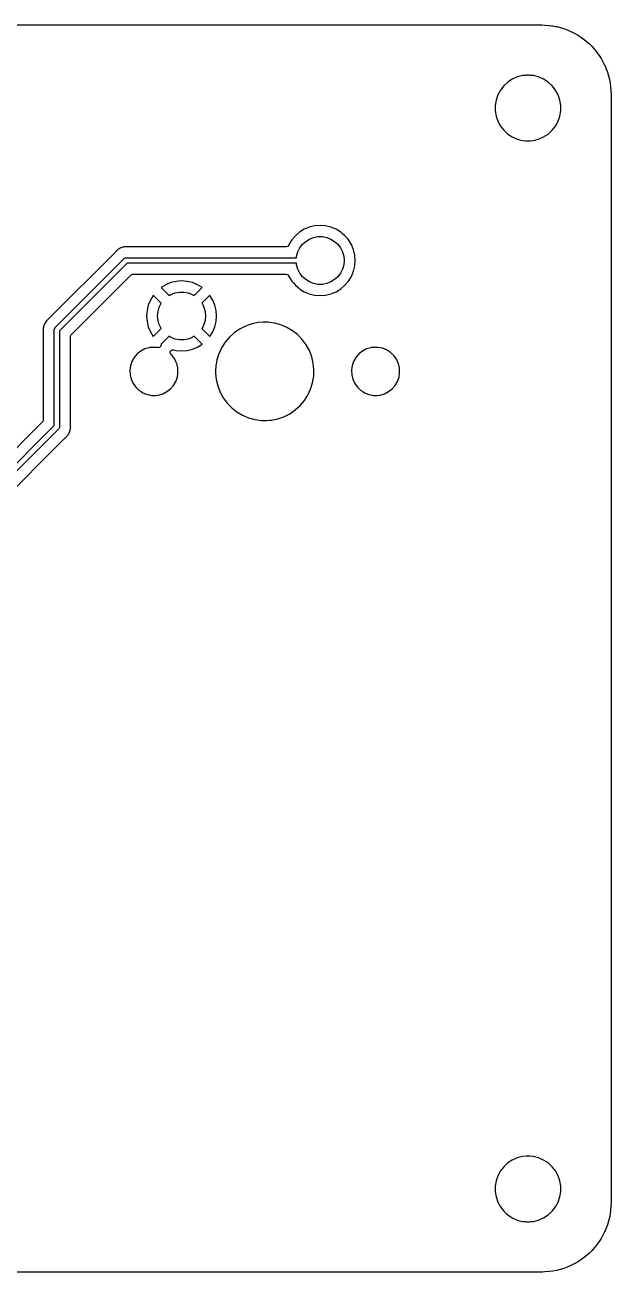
# Model space of a CAD drawing. Extents: x 2.68 to 5.42, y -3.7 to -1.45.
# Drawn here: x 4.367 to 5.425, y -3.7 to -1.45 of the extents above; entities that cross this region are included whole.
import ezdxf

# ---------------------------------------------------------------- set-up
doc = ezdxf.new("R2010")
doc.units = 0
doc.header["$MEASUREMENT"] = 0
doc.layers.add('BLACK', color=7, linetype='CONTINUOUS')

msp = doc.modelspace()

# ---------------------------------------------------------------- linework, layer by layer
at = {"layer": 'BLACK', "linetype": 'CONTINUOUS'}
for p, q in [((2.80006, -1.45002), (5.2, -1.45002)), ((5.2, -1.45002), (5.29994, -1.45002)), ((5.29994, -1.45002), (5.30006, -1.45002)), ((5.30006, -1.45002), (5.30525, -1.45029)), ((5.30525, -1.45029), (5.31323, -1.45074)), ((5.31323, -1.45074), (5.31347, -1.45077)), ((5.31347, -1.45077), (5.31748, -1.4514)), ((5.31748, -1.4514), (5.31971, -1.45176)), ((5.31971, -1.45176), (5.32493, -1.45264)), ((5.32493, -1.45264), (5.32661, -1.45293)), ((5.32661, -1.45293), (5.32683, -1.45298)), ((5.32683, -1.45298), (5.33314, -1.45467)), ((5.33314, -1.45467), (5.33967, -1.45655)), ((5.33967, -1.45655), (5.33987, -1.45662)), ((5.33987, -1.45662), (5.34602, -1.45898)), ((5.34602, -1.45898), (5.34605, -1.45899)), ((5.34605, -1.45899), (5.35227, -1.46156)), ((5.35227, -1.46156), (5.35244, -1.46164)), ((5.35244, -1.46164), (5.35838, -1.46467)), ((5.35838, -1.46467), (5.36425, -1.46791)), ((5.36425, -1.46791), (5.36439, -1.468)), ((5.36439, -1.468), (5.37001, -1.47165)), ((5.37001, -1.47165), (5.37547, -1.47552)), ((5.37547, -1.47552), (5.37559, -1.47561)), ((5.37559, -1.47561), (5.38077, -1.4798)), ((5.38077, -1.4798), (5.38086, -1.47988)), ((5.38086, -1.47988), (5.3858, -1.4843)), ((5.3858, -1.4843), (5.3859, -1.48439)), ((5.3859, -1.48439), (5.39061, -1.4891)), ((5.39061, -1.4891), (5.3907, -1.4892)), ((5.3907, -1.4892), (5.39512, -1.49414)), ((5.39512, -1.49414), (5.3952, -1.49423)), ((5.3952, -1.49423), (5.39939, -1.49941)), ((5.39939, -1.49941), (5.39948, -1.49953)), ((5.39948, -1.49953), (5.39948, -1.49953)), ((5.39948, -1.49953), (5.40335, -1.50499)), ((5.40335, -1.50499), (5.40454, -1.50682)), ((5.40454, -1.50682), (5.407, -1.5106)), ((5.407, -1.5106), (5.40709, -1.51075)), ((5.40709, -1.51075), (5.41033, -1.51662)), ((5.41033, -1.51662), (5.41336, -1.52256)), ((5.41336, -1.52256), (5.41344, -1.52273)), ((5.41344, -1.52273), (5.41601, -1.52895)), ((5.41601, -1.52895), (5.41838, -1.53513)), ((5.24679, -1.54787), (5.23859, -1.55322)), ((5.25575, -1.54393), (5.24679, -1.54787)), ((5.26524, -1.54153), (5.25575, -1.54393)), ((5.27179, -1.54099), (5.26524, -1.54153)), ((5.26524, -1.54153), (5.26524, -1.54153)), ((5.27256, -1.54093), (5.27179, -1.54099)), ((5.27744, -1.54093), (5.27256, -1.54093)), ((5.27825, -1.54099), (5.27744, -1.54093)), ((5.28476, -1.54153), (5.27825, -1.54099)), ((5.29425, -1.54393), (5.28476, -1.54153)), ((5.28476, -1.54153), (5.28476, -1.54153)), ((5.30321, -1.54787), (5.29425, -1.54393)), ((5.31141, -1.55322), (5.30321, -1.54787)), ((5.41838, -1.53513), (5.41845, -1.53533)), ((5.41845, -1.53533), (5.42033, -1.54186)), ((5.42033, -1.54186), (5.42202, -1.54817)), ((5.42202, -1.54817), (5.42207, -1.54839)), ((5.42207, -1.54839), (5.42324, -1.55529)), ((5.22537, -1.56758), (5.22072, -1.57619)), ((5.23139, -1.55985), (5.22537, -1.56758)), ((5.23859, -1.55322), (5.23139, -1.55985)), ((5.31861, -1.55985), (5.31141, -1.55322)), ((5.31141, -1.55322), (5.31141, -1.55322)), ((5.32462, -1.56758), (5.31861, -1.55985)), ((5.32463, -1.56758), (5.32462, -1.56758)), ((5.32864, -1.575), (5.32463, -1.56758)), ((5.42324, -1.55529), (5.42423, -1.56153)), ((5.42423, -1.56153), (5.42426, -1.56177)), ((5.42426, -1.56177), (5.42471, -1.56975)), ((5.42471, -1.56975), (5.42498, -1.57494)), ((5.42498, -1.57494), (5.42498, -1.57506)), ((5.21754, -1.58545), (5.21593, -1.5951)), ((5.21593, -1.5951), (5.21593, -1.6049)), ((5.22072, -1.57619), (5.21754, -1.58545)), ((5.22072, -1.57619), (5.22072, -1.57619)), ((5.32928, -1.57619), (5.32864, -1.575)), ((5.33246, -1.58545), (5.32928, -1.57619)), ((5.33407, -1.5951), (5.33246, -1.58545)), ((5.33407, -1.6049), (5.33407, -1.5951)), ((5.42498, -1.57506), (5.42498, -3.57494)), ((5.21593, -1.6049), (5.21754, -1.61455)), ((5.21754, -1.61455), (5.22072, -1.62381)), ((5.32928, -1.62381), (5.33246, -1.61455)), ((5.33246, -1.61455), (5.33407, -1.6049)), ((5.22072, -1.62381), (5.22072, -1.62381)), ((5.22072, -1.62381), (5.22537, -1.63242)), ((5.22537, -1.63242), (5.22538, -1.63242)), ((5.22538, -1.63242), (5.23139, -1.64015)), ((5.23139, -1.64015), (5.23767, -1.64593)), ((5.31141, -1.64678), (5.31861, -1.64015)), ((5.31861, -1.64015), (5.32462, -1.63242)), ((5.32462, -1.63242), (5.32928, -1.62381)), ((5.23767, -1.64593), (5.23859, -1.64678)), ((5.23859, -1.64678), (5.24679, -1.65213)), ((5.24679, -1.65213), (5.25575, -1.65607)), ((5.25575, -1.65607), (5.26524, -1.65847)), ((5.26524, -1.65847), (5.26524, -1.65847)), ((5.26524, -1.65847), (5.26524, -1.65847)), ((5.26524, -1.65847), (5.26524, -1.65847)), ((5.26524, -1.65847), (5.27049, -1.6589)), ((5.27049, -1.6589), (5.27256, -1.65907)), ((5.27256, -1.65907), (5.27256, -1.65907)), ((5.27256, -1.65907), (5.27744, -1.65907)), ((5.27744, -1.65907), (5.27985, -1.65888)), ((5.27744, -1.65907), (5.27744, -1.65907)), ((5.27985, -1.65888), (5.28476, -1.65847)), ((5.28476, -1.65847), (5.29425, -1.65607)), ((5.28476, -1.65847), (5.28476, -1.65847)), ((5.28476, -1.65847), (5.28476, -1.65847)), ((5.29425, -1.65607), (5.30321, -1.65213)), ((5.30321, -1.65213), (5.31141, -1.64678)), ((4.8713, -1.81868), (4.86285, -1.82386)), ((4.88047, -1.81489), (4.8713, -1.81868)), ((4.89011, -1.81257), (4.88047, -1.81489)), ((4.9, -1.81179), (4.89011, -1.81257)), ((4.90989, -1.81257), (4.9, -1.81179)), ((4.91953, -1.81489), (4.90989, -1.81257)), ((4.9287, -1.81868), (4.91953, -1.81489)), ((4.93715, -1.82386), (4.9287, -1.81868)), ((4.84886, -1.83785), (4.84368, -1.8463)), ((4.85531, -1.83031), (4.84886, -1.83785)), ((4.84886, -1.83785), (4.84886, -1.83785)), ((4.86285, -1.82386), (4.85531, -1.83031)), ((4.86285, -1.82386), (4.86285, -1.82386)), ((4.868, -1.84582), (4.8739, -1.84044)), ((4.8739, -1.84044), (4.8807, -1.83623)), ((4.8807, -1.83623), (4.88815, -1.83335)), ((4.88815, -1.83335), (4.896, -1.83188)), ((4.896, -1.83188), (4.904, -1.83188)), ((4.904, -1.83188), (4.91185, -1.83335)), ((4.91185, -1.83335), (4.9193, -1.83623)), ((4.9193, -1.83623), (4.9261, -1.84044)), ((4.9261, -1.84044), (4.932, -1.84582)), ((4.93971, -1.82605), (4.93715, -1.82386)), ((4.93715, -1.82386), (4.93715, -1.82386)), ((4.94469, -1.83031), (4.93971, -1.82605)), ((4.94968, -1.83614), (4.94469, -1.83031)), ((4.95114, -1.83785), (4.94968, -1.83614)), ((4.95632, -1.8463), (4.95114, -1.83785)), ((4.95114, -1.83785), (4.95114, -1.83785)), ((4.53168, -1.85849), (4.40989, -1.98028)), ((4.53184, -1.85832), (4.53168, -1.85849)), ((4.53301, -1.85691), (4.53184, -1.85832)), ((4.53365, -1.85644), (4.53301, -1.85691)), ((4.53301, -1.85691), (4.53301, -1.85691)), ((4.53423, -1.85594), (4.53365, -1.85644)), ((4.53479, -1.85539), (4.53423, -1.85594)), ((4.53637, -1.85445), (4.53479, -1.85539)), ((4.53656, -1.85433), (4.53637, -1.85445)), ((4.53804, -1.85325), (4.53656, -1.85433)), ((4.53878, -1.85296), (4.53804, -1.85325)), ((4.53804, -1.85325), (4.53804, -1.85325)), ((4.53946, -1.85262), (4.53878, -1.85296)), ((4.54014, -1.85222), (4.53946, -1.85262)), ((4.5419, -1.85171), (4.54014, -1.85222)), ((4.54014, -1.85222), (4.54014, -1.85222)), ((4.54212, -1.85163), (4.5419, -1.85171)), ((4.54383, -1.85096), (4.54212, -1.85163)), ((4.54461, -1.85086), (4.54383, -1.85096)), ((4.54536, -1.8507), (4.54461, -1.85086)), ((4.54612, -1.85048), (4.54536, -1.8507)), ((4.54795, -1.85043), (4.54612, -1.85048)), ((4.54612, -1.85048), (4.54612, -1.85048)), ((4.54818, -1.85041), (4.54795, -1.85043)), ((4.54842, -1.85038), (4.54818, -1.85041)), ((4.54845, -1.85037), (4.54842, -1.85038)), ((4.54961, -1.85037), (4.54845, -1.85037)), ((4.55234, -1.85029), (4.54961, -1.85037)), ((4.55264, -1.85032), (4.55234, -1.85029)), ((4.55326, -1.85037), (4.55264, -1.85031)), ((4.55264, -1.85031), (4.55264, -1.85032)), ((4.83873, -1.85037), (4.55326, -1.85037)), ((4.83891, -1.85037), (4.83873, -1.85037)), ((4.84152, -1.8495), (4.83891, -1.85037)), ((4.84325, -1.84736), (4.84152, -1.8495)), ((4.84368, -1.8463), (4.84325, -1.84736)), ((4.84368, -1.8463), (4.84368, -1.8463)), ((4.85715, -1.87008), (4.85743, -1.86704)), ((4.85743, -1.86704), (4.85962, -1.85936)), ((4.85962, -1.85936), (4.86318, -1.8522)), ((4.86318, -1.8522), (4.868, -1.84582)), ((4.932, -1.84582), (4.93682, -1.8522)), ((4.93682, -1.8522), (4.94038, -1.85936)), ((4.94038, -1.85936), (4.94257, -1.86704)), ((4.94257, -1.86704), (4.94331, -1.875)), ((4.95955, -1.85412), (4.95632, -1.8463)), ((4.96011, -1.85547), (4.95955, -1.85412)), ((4.96243, -1.86511), (4.96011, -1.85547)), ((4.96321, -1.875), (4.96243, -1.86511)), ((4.42152, -1.99652), (4.54652, -1.87152)), ((4.55204, -1.87992), (4.42992, -2.00204)), ((4.54652, -1.87152), (4.54722, -1.87099)), ((4.54722, -1.87099), (4.54734, -1.87086)), ((4.54734, -1.87086), (4.54744, -1.87083)), ((4.54744, -1.87083), (4.54764, -1.87068)), ((4.54764, -1.87068), (4.54883, -1.87042)), ((4.54883, -1.87042), (4.55, -1.87008)), ((4.55, -1.87008), (4.85715, -1.87008)), ((4.85715, -1.87992), (4.55204, -1.87992)), ((4.85743, -1.88296), (4.85715, -1.87992)), ((4.85962, -1.89064), (4.85743, -1.88296)), ((4.94257, -1.88296), (4.94038, -1.89064)), ((4.94331, -1.875), (4.94257, -1.88296)), ((4.96011, -1.89453), (4.96243, -1.88489)), ((4.96243, -1.88489), (4.96321, -1.875)), ((4.45106, -2.00877), (4.55877, -1.90106)), ((4.55877, -1.90106), (4.56118, -1.89974)), ((4.56118, -1.89974), (4.56222, -1.89963)), ((4.56222, -1.89963), (4.83873, -1.89963)), ((4.65, -1.91181), (4.64012, -1.91259)), ((4.65988, -1.91259), (4.65, -1.91181)), ((4.83873, -1.89963), (4.84137, -1.9004)), ((4.84137, -1.9004), (4.84318, -1.90248)), ((4.84318, -1.90248), (4.84325, -1.90264)), ((4.84325, -1.90264), (4.84368, -1.9037)), ((4.84368, -1.9037), (4.84368, -1.9037)), ((4.84368, -1.9037), (4.84886, -1.91215)), ((4.84886, -1.91215), (4.84886, -1.91215)), ((4.84886, -1.91215), (4.85105, -1.91471)), ((4.86318, -1.8978), (4.85962, -1.89064)), ((4.868, -1.90418), (4.86318, -1.8978)), ((4.8739, -1.90956), (4.868, -1.90418)), ((4.8807, -1.91377), (4.8739, -1.90956)), ((4.9261, -1.90956), (4.9193, -1.91377)), ((4.932, -1.90418), (4.9261, -1.90956)), ((4.93682, -1.8978), (4.932, -1.90418)), ((4.94038, -1.89064), (4.93682, -1.8978)), ((4.94469, -1.91969), (4.95114, -1.91215)), ((4.95114, -1.91215), (4.95632, -1.9037)), ((4.95632, -1.9037), (4.96011, -1.89453)), ((4.61286, -1.92388), (4.61283, -1.92391)), ((4.61283, -1.92391), (4.62727, -1.93835)), ((4.62131, -1.9187), (4.61286, -1.92388)), ((4.63047, -1.91491), (4.62131, -1.9187)), ((4.64012, -1.91259), (4.63047, -1.91491)), ((4.6307, -1.93623), (4.63815, -1.93335)), ((4.63815, -1.93335), (4.646, -1.93188)), ((4.646, -1.93188), (4.654, -1.93188)), ((4.654, -1.93188), (4.66185, -1.93335)), ((4.66953, -1.91491), (4.65988, -1.91259)), ((4.66185, -1.93335), (4.6693, -1.93623)), ((4.67869, -1.9187), (4.66953, -1.91491)), ((4.67273, -1.93835), (4.68717, -1.92391)), ((4.68714, -1.92388), (4.67869, -1.9187)), ((4.68717, -1.92391), (4.68714, -1.92388)), ((4.68714, -1.92388), (4.68714, -1.92388)), ((4.68717, -1.92391), (4.68717, -1.92391)), ((4.85105, -1.91471), (4.85531, -1.91969)), ((4.85531, -1.91969), (4.86024, -1.92391)), ((4.86024, -1.92391), (4.86285, -1.92614)), ((4.86285, -1.92614), (4.86285, -1.92614)), ((4.86285, -1.92614), (4.8713, -1.93132)), ((4.8713, -1.93132), (4.88047, -1.93511)), ((4.88815, -1.91665), (4.8807, -1.91377)), ((4.896, -1.91812), (4.88815, -1.91665)), ((4.904, -1.91812), (4.896, -1.91812)), ((4.91185, -1.91665), (4.904, -1.91812)), ((4.9193, -1.91377), (4.91185, -1.91665)), ((4.91953, -1.93511), (4.9287, -1.93132)), ((4.9287, -1.93132), (4.93715, -1.92614)), ((4.93715, -1.92614), (4.94469, -1.91969)), ((4.58991, -1.95547), (4.58759, -1.96512)), ((4.5937, -1.94631), (4.58991, -1.95547)), ((4.59888, -1.93786), (4.5937, -1.94631)), ((4.59891, -1.93783), (4.59888, -1.93786)), ((4.61322, -1.95214), (4.59891, -1.93783)), ((4.60962, -1.95936), (4.61318, -1.9522)), ((4.61318, -1.9522), (4.61322, -1.95214)), ((4.62727, -1.93835), (4.6307, -1.93623)), ((4.6693, -1.93623), (4.67273, -1.93835)), ((4.70109, -1.93783), (4.68678, -1.95214)), ((4.68678, -1.95214), (4.68682, -1.9522)), ((4.68682, -1.9522), (4.69038, -1.95936)), ((4.70112, -1.93786), (4.70109, -1.93783)), ((4.70109, -1.93783), (4.70109, -1.93783)), ((4.7063, -1.94631), (4.70112, -1.93786)), ((4.70112, -1.93786), (4.70112, -1.93786)), ((4.71009, -1.95547), (4.7063, -1.94631)), ((4.71241, -1.96512), (4.71009, -1.95547)), ((4.88047, -1.93511), (4.88047, -1.93511)), ((4.88047, -1.93511), (4.89011, -1.93743)), ((4.89011, -1.93743), (4.9, -1.93821)), ((4.9, -1.93821), (4.90989, -1.93743)), ((4.90989, -1.93743), (4.91953, -1.93511)), ((4.58759, -1.96512), (4.58681, -1.975)), ((4.58681, -1.975), (4.58759, -1.98488)), ((4.60669, -1.975), (4.60743, -1.96704)), ((4.60743, -1.98296), (4.60669, -1.975)), ((4.60743, -1.96704), (4.60962, -1.95936)), ((4.69038, -1.95936), (4.69257, -1.96704)), ((4.69257, -1.96704), (4.69331, -1.975)), ((4.69331, -1.975), (4.69257, -1.98296)), ((4.71319, -1.975), (4.71241, -1.96512)), ((4.71241, -1.98488), (4.71319, -1.975)), ((4.40031, -1.99844), (4.40019, -1.99922)), ((4.40019, -1.99922), (4.40019, -1.99922)), ((4.40019, -1.99922), (4.40036, -2.00105)), ((4.40037, -1.99768), (4.40031, -1.99844)), ((4.40036, -2.00105), (4.40037, -2.00128)), ((4.40083, -1.99511), (4.40037, -1.99689)), ((4.40037, -1.99689), (4.40037, -1.99689)), ((4.40037, -1.99689), (4.40037, -1.99768)), ((4.40037, -2.00128), (4.40037, -2.16278)), ((4.40088, -1.99489), (4.40083, -1.99511)), ((4.40116, -1.99307), (4.40088, -1.99489)), ((4.40148, -1.99235), (4.40116, -1.99307)), ((4.40116, -1.99307), (4.40116, -1.99307)), ((4.40173, -1.99163), (4.40148, -1.99235)), ((4.40192, -1.99086), (4.40173, -1.99163)), ((4.4028, -1.98926), (4.40192, -1.99086)), ((4.40291, -1.98905), (4.4028, -1.98926)), ((4.40363, -1.98736), (4.40291, -1.98905)), ((4.40412, -1.98674), (4.40363, -1.98736)), ((4.40363, -1.98736), (4.40363, -1.98736)), ((4.40454, -1.9861), (4.40412, -1.98674)), ((4.40492, -1.98541), (4.40454, -1.9861)), ((4.40617, -1.98407), (4.40492, -1.98541)), ((4.40492, -1.98541), (4.40492, -1.98541)), ((4.40632, -1.9839), (4.40617, -1.98407)), ((4.40649, -1.98368), (4.40632, -1.9839)), ((4.40731, -1.98286), (4.40649, -1.98368)), ((4.40649, -1.98368), (4.40649, -1.98368)), ((4.40918, -1.98087), (4.40731, -1.98286)), ((4.40941, -1.98068), (4.40918, -1.98087)), ((4.40989, -1.98028), (4.40941, -1.98067)), ((4.40941, -1.98067), (4.40941, -1.98068)), ((4.42008, -2), (4.4202, -1.99913)), ((4.42008, -2.17296), (4.42008, -2)), ((4.42019, -1.99895), (4.42024, -1.99886)), ((4.4202, -1.99913), (4.42019, -1.99895)), ((4.42024, -1.99886), (4.42028, -1.99861)), ((4.42028, -1.99861), (4.42094, -1.99759)), ((4.42094, -1.99759), (4.42152, -1.99652)), ((4.42992, -2.00204), (4.42992, -2.175)), ((4.58759, -1.98488), (4.58991, -1.99453)), ((4.58991, -1.99453), (4.5937, -2.00369)), ((4.59891, -2.01217), (4.61322, -1.99786)), ((4.60962, -1.99064), (4.60743, -1.98296)), ((4.61318, -1.9978), (4.60962, -1.99064)), ((4.61322, -1.99786), (4.61318, -1.9978)), ((4.68682, -1.9978), (4.68678, -1.99786)), ((4.68678, -1.99786), (4.70109, -2.01217)), ((4.69038, -1.99064), (4.68682, -1.9978)), ((4.69257, -1.98296), (4.69038, -1.99064)), ((4.7063, -2.00369), (4.71009, -1.99453)), ((4.71009, -1.99453), (4.71241, -1.98488)), ((4.75475, -1.9986), (4.74497, -2.00531)), ((4.76533, -1.99325), (4.75475, -1.9986)), ((4.77654, -1.98935), (4.76533, -1.99325)), ((4.76533, -1.99325), (4.76533, -1.99325)), ((4.78816, -1.98699), (4.77654, -1.98935)), ((4.79704, -1.9864), (4.78816, -1.98699)), ((4.78816, -1.98699), (4.78816, -1.98699)), ((4.80593, -1.9864), (4.79704, -1.9864)), ((4.79704, -1.9864), (4.79704, -1.9864)), ((4.81312, -1.98736), (4.80593, -1.9864)), ((4.81769, -1.98798), (4.81312, -1.98736)), ((4.82913, -1.99111), (4.81769, -1.98798)), ((4.84005, -1.99574), (4.82913, -1.99111)), ((4.82913, -1.99111), (4.82913, -1.99111)), ((4.85026, -2.00179), (4.84005, -1.99574)), ((4.8591, -2.00877), (4.85026, -2.00179)), ((4.85026, -2.00179), (4.85026, -2.00179)), ((4.85026, -2.00179), (4.85026, -2.00179)), ((4.44963, -2.01222), (4.4504, -2.00958)), ((4.44963, -2.07293), (4.44963, -2.01222)), ((4.4504, -2.00958), (4.45106, -2.00877)), ((4.5937, -2.00369), (4.59888, -2.01214)), ((4.59888, -2.01214), (4.59888, -2.01214)), ((4.59888, -2.01214), (4.59891, -2.01217)), ((4.59891, -2.01217), (4.59891, -2.01217)), ((4.62727, -2.01165), (4.61283, -2.02609)), ((4.6307, -2.01377), (4.62727, -2.01165)), ((4.63815, -2.01665), (4.6307, -2.01377)), ((4.646, -2.01812), (4.63815, -2.01665)), ((4.654, -2.01812), (4.646, -2.01812)), ((4.66185, -2.01665), (4.654, -2.01812)), ((4.6693, -2.01377), (4.66185, -2.01665)), ((4.67273, -2.01165), (4.6693, -2.01377)), ((4.68717, -2.02609), (4.67273, -2.01165)), ((4.70109, -2.01217), (4.70112, -2.01214)), ((4.70112, -2.01214), (4.7063, -2.00369)), ((4.70112, -2.01214), (4.70112, -2.01214)), ((4.72851, -2.02233), (4.72213, -2.03232)), ((4.73617, -2.01327), (4.72851, -2.02233)), ((4.74497, -2.00531), (4.73617, -2.01327)), ((4.85957, -2.00914), (4.8591, -2.00877)), ((4.86781, -2.01767), (4.85957, -2.00914)), ((4.87485, -2.02722), (4.86781, -2.01767)), ((4.56997, -2.0435), (4.56455, -2.04975)), ((4.57647, -2.03839), (4.56997, -2.0435)), ((4.56997, -2.0435), (4.56997, -2.0435)), ((4.58382, -2.03459), (4.57647, -2.03839)), ((4.59176, -2.03226), (4.58382, -2.03459)), ((4.59201, -2.03224), (4.59176, -2.03226)), ((4.59176, -2.03226), (4.59176, -2.03226)), ((4.59794, -2.03167), (4.59201, -2.03224)), ((4.60414, -2.03167), (4.59794, -2.03167)), ((4.60707, -2.03224), (4.60414, -2.03167)), ((4.60414, -2.03167), (4.60414, -2.03167)), ((4.60749, -2.0323), (4.60707, -2.03224)), ((4.61019, -2.0318), (4.60749, -2.0323)), ((4.6122, -2.02992), (4.61019, -2.0318)), ((4.61287, -2.02725), (4.6122, -2.02992)), ((4.61283, -2.02609), (4.61287, -2.02725)), ((4.62947, -2.04216), (4.6296, -2.03942)), ((4.63085, -2.04455), (4.62947, -2.04216)), ((4.6296, -2.03942), (4.6312, -2.03718)), ((4.63289, -2.0465), (4.63085, -2.04455)), ((4.6312, -2.03718), (4.63375, -2.03615)), ((4.63769, -2.05324), (4.63289, -2.0465)), ((4.63289, -2.0465), (4.63289, -2.0465)), ((4.63289, -2.0465), (4.63289, -2.0465)), ((4.63375, -2.03615), (4.63535, -2.03627)), ((4.63535, -2.03627), (4.64012, -2.03741)), ((4.64012, -2.03741), (4.65, -2.03819)), ((4.65, -2.03819), (4.65988, -2.03741)), ((4.65988, -2.03741), (4.66953, -2.03509)), ((4.66953, -2.03509), (4.67869, -2.0313)), ((4.67869, -2.0313), (4.68714, -2.02612)), ((4.68714, -2.02612), (4.68717, -2.02609)), ((4.68714, -2.02612), (4.68714, -2.02612)), ((4.717, -2.0435), (4.71362, -2.05441)), ((4.71713, -2.04308), (4.717, -2.0435)), ((4.7182, -2.04079), (4.71713, -2.04308)), ((4.72213, -2.03232), (4.7182, -2.04079)), ((4.72213, -2.03232), (4.72213, -2.03232)), ((4.88055, -2.03762), (4.87485, -2.02722)), ((4.88481, -2.04869), (4.88055, -2.03762)), ((4.96997, -2.0435), (4.96455, -2.04975)), ((4.97647, -2.03839), (4.96997, -2.0435)), ((4.96997, -2.0435), (4.96997, -2.0435)), ((4.98382, -2.03459), (4.97647, -2.03839)), ((4.99176, -2.03226), (4.98382, -2.03459)), ((4.99202, -2.03224), (4.99176, -2.03226)), ((4.99176, -2.03226), (4.99176, -2.03226)), ((4.99794, -2.03167), (4.99202, -2.03224)), ((5.00414, -2.03167), (4.99794, -2.03167)), ((5.01226, -2.03324), (5.00414, -2.03167)), ((5.00414, -2.03167), (5.00414, -2.03167)), ((5.01994, -2.03631), (5.01226, -2.03324)), ((5.0269, -2.04079), (5.01994, -2.03631)), ((5.03289, -2.0465), (5.0269, -2.04079)), ((5.03769, -2.05324), (5.03289, -2.0465)), ((5.03289, -2.0465), (5.03289, -2.0465)), ((5.03289, -2.0465), (5.03289, -2.0465)), ((4.5577, -2.06474), (4.55665, -2.07203)), ((4.56041, -2.05692), (4.5577, -2.06474)), ((4.5577, -2.06474), (4.5577, -2.06474)), ((4.56455, -2.04975), (4.56041, -2.05692)), ((4.64089, -2.06023), (4.63769, -2.05324)), ((4.63769, -2.05324), (4.63769, -2.05324)), ((4.63769, -2.05324), (4.63769, -2.05324)), ((4.63769, -2.05324), (4.63769, -2.05324)), ((4.64113, -2.06076), (4.64089, -2.06023)), ((4.64308, -2.06881), (4.64113, -2.06076)), ((4.64347, -2.07707), (4.64308, -2.06881)), ((4.71165, -2.06611), (4.71142, -2.07293)), ((4.71188, -2.06474), (4.71165, -2.06611)), ((4.71362, -2.05441), (4.71188, -2.06474)), ((4.88756, -2.06023), (4.88481, -2.04869)), ((4.88875, -2.07203), (4.88756, -2.06023)), ((4.9577, -2.06474), (4.95665, -2.07203)), ((4.96041, -2.05692), (4.9577, -2.06474)), ((4.9577, -2.06474), (4.9577, -2.06474)), ((4.96455, -2.04975), (4.96041, -2.05692)), ((5.04089, -2.06023), (5.03769, -2.05324)), ((5.03769, -2.05324), (5.03769, -2.05324)), ((5.03769, -2.05324), (5.03769, -2.05324)), ((5.03769, -2.05324), (5.03769, -2.05324)), ((5.04113, -2.06076), (5.04089, -2.06023)), ((5.04308, -2.06881), (5.04113, -2.06076)), ((5.04347, -2.07707), (5.04308, -2.06881)), ((4.44963, -2.17372), (4.44963, -2.07293)), ((4.55665, -2.07203), (4.55653, -2.07293)), ((4.55653, -2.07293), (4.55692, -2.08119)), ((4.55692, -2.08119), (4.55887, -2.08924)), ((4.55887, -2.08924), (4.55887, -2.08924)), ((4.55887, -2.08924), (4.56231, -2.09676)), ((4.63959, -2.09308), (4.6423, -2.08526)), ((4.6423, -2.08526), (4.64335, -2.07797)), ((4.64335, -2.07797), (4.64347, -2.07707)), ((4.71142, -2.07293), (4.71125, -2.07797)), ((4.71125, -2.07797), (4.71244, -2.08977)), ((4.71244, -2.08977), (4.71244, -2.08977)), ((4.71244, -2.08977), (4.71519, -2.10131)), ((4.88638, -2.09559), (4.88835, -2.08389)), ((4.88835, -2.08389), (4.88872, -2.07293)), ((4.88872, -2.07293), (4.88875, -2.07203)), ((4.95665, -2.07203), (4.95653, -2.07293)), ((4.95653, -2.07293), (4.95692, -2.08119)), ((4.95692, -2.08119), (4.95887, -2.08924)), ((4.95887, -2.08924), (4.95887, -2.08924)), ((4.95887, -2.08924), (4.96231, -2.09676)), ((5.03959, -2.09308), (5.0423, -2.08526)), ((5.0423, -2.08526), (5.04347, -2.07707)), ((4.56231, -2.09676), (4.56231, -2.09676)), ((4.56231, -2.09676), (4.56231, -2.09676)), ((4.56231, -2.09676), (4.56231, -2.09676)), ((4.56231, -2.09676), (4.56711, -2.1035)), ((4.56711, -2.1035), (4.56711, -2.1035)), ((4.56711, -2.1035), (4.56711, -2.1035)), ((4.56711, -2.1035), (4.5731, -2.10921)), ((4.5731, -2.10921), (4.57683, -2.11161)), ((4.57683, -2.11161), (4.58006, -2.11369)), ((4.58006, -2.11369), (4.58774, -2.11676)), ((4.61618, -2.11541), (4.62353, -2.11161)), ((4.62353, -2.11161), (4.63003, -2.1065)), ((4.63003, -2.1065), (4.63545, -2.10025)), ((4.63545, -2.10025), (4.63959, -2.09308)), ((4.71519, -2.10131), (4.71519, -2.10131)), ((4.71519, -2.10131), (4.71945, -2.11238)), ((4.71945, -2.11238), (4.71945, -2.11238)), ((4.71945, -2.11238), (4.72515, -2.12278)), ((4.87787, -2.11768), (4.88287, -2.10692)), ((4.88287, -2.10692), (4.88638, -2.09559)), ((4.96231, -2.09676), (4.96231, -2.09676)), ((4.96231, -2.09676), (4.96231, -2.09676)), ((4.96231, -2.09676), (4.96231, -2.09676)), ((4.96231, -2.09676), (4.96711, -2.1035)), ((4.96711, -2.1035), (4.96711, -2.1035)), ((4.96711, -2.1035), (4.96711, -2.1035)), ((4.96711, -2.1035), (4.9731, -2.10921)), ((4.9731, -2.10921), (4.97683, -2.11161)), ((4.97683, -2.11161), (4.98006, -2.11369)), ((4.98006, -2.11369), (4.98774, -2.11676)), ((5.01618, -2.11541), (5.02353, -2.11161)), ((5.02353, -2.11161), (5.03003, -2.1065)), ((5.03003, -2.1065), (5.03545, -2.10025)), ((5.03545, -2.10025), (5.03959, -2.09308)), ((4.58774, -2.11676), (4.5918, -2.11754)), ((4.5918, -2.11754), (4.59586, -2.11833)), ((4.59586, -2.11833), (4.59586, -2.11833)), ((4.59586, -2.11833), (4.60206, -2.11833)), ((4.60206, -2.11833), (4.60824, -2.11774)), ((4.60206, -2.11833), (4.60206, -2.11833)), ((4.60824, -2.11774), (4.61618, -2.11541)), ((4.72515, -2.12278), (4.72515, -2.12278)), ((4.72515, -2.12278), (4.73219, -2.13233)), ((4.73219, -2.13233), (4.73219, -2.13233)), ((4.73219, -2.13233), (4.73219, -2.13233)), ((4.73219, -2.13233), (4.74043, -2.14086)), ((4.85503, -2.14469), (4.86383, -2.13673)), ((4.86383, -2.13673), (4.87149, -2.12767)), ((4.87149, -2.12767), (4.87787, -2.11768)), ((4.98774, -2.11676), (4.9918, -2.11754)), ((4.9918, -2.11754), (4.99586, -2.11833)), ((4.99586, -2.11833), (4.99586, -2.11833)), ((4.99586, -2.11833), (5.00206, -2.11833)), ((5.00206, -2.11833), (5.00824, -2.11774)), ((5.00206, -2.11833), (5.00206, -2.11833)), ((5.00824, -2.11774), (5.01618, -2.11541)), ((4.74043, -2.14086), (4.74974, -2.14821)), ((4.74974, -2.14821), (4.74974, -2.14821)), ((4.74974, -2.14821), (4.74974, -2.14821)), ((4.74974, -2.14821), (4.75995, -2.15426)), ((4.75995, -2.15426), (4.77087, -2.15889)), ((4.77087, -2.15889), (4.78231, -2.16202)), ((4.82346, -2.16065), (4.83467, -2.15675)), ((4.83467, -2.15675), (4.84525, -2.1514)), ((4.84525, -2.1514), (4.85503, -2.14469)), ((4.39894, -2.16623), (4.29123, -2.27394)), ((4.29796, -2.29508), (4.42008, -2.17296)), ((4.42848, -2.17848), (4.30348, -2.30348)), ((4.3996, -2.16542), (4.39894, -2.16623)), ((4.40037, -2.16278), (4.3996, -2.16542)), ((4.42906, -2.17741), (4.42848, -2.17848)), ((4.42972, -2.17639), (4.42906, -2.17741)), ((4.42976, -2.17614), (4.42972, -2.17639)), ((4.42981, -2.17605), (4.42976, -2.17614)), ((4.42992, -2.175), (4.4298, -2.17587)), ((4.4298, -2.17587), (4.42981, -2.17605)), ((4.44852, -2.18265), (4.44884, -2.18193)), ((4.44884, -2.18193), (4.44912, -2.18011)), ((4.44912, -2.18011), (4.44917, -2.17989)), ((4.44917, -2.17989), (4.44963, -2.17811)), ((4.44964, -2.17395), (4.44963, -2.17372)), ((4.44963, -2.17732), (4.44969, -2.17656)), ((4.44963, -2.17811), (4.44963, -2.17732)), ((4.44976, -2.17531), (4.44964, -2.17395)), ((4.44969, -2.17656), (4.44981, -2.17578)), ((4.44981, -2.17578), (4.44976, -2.17531)), ((4.44981, -2.17578), (4.44981, -2.17578)), ((4.78231, -2.16202), (4.79407, -2.1636)), ((4.79407, -2.1636), (4.79407, -2.1636)), ((4.79407, -2.1636), (4.80296, -2.1636)), ((4.80296, -2.1636), (4.80942, -2.16317)), ((4.80942, -2.16317), (4.81184, -2.16301)), ((4.81184, -2.16301), (4.82346, -2.16065)), ((4.31832, -2.31651), (4.44011, -2.19472)), ((4.44011, -2.19472), (4.44059, -2.19433)), ((4.44058, -2.19432), (4.44082, -2.19413)), ((4.44059, -2.19433), (4.44058, -2.19432)), ((4.44082, -2.19413), (4.44204, -2.19283)), ((4.44082, -2.19413), (4.44082, -2.19413)), ((4.44204, -2.19283), (4.44269, -2.19214)), ((4.44269, -2.19214), (4.4431, -2.19173)), ((4.4431, -2.19173), (4.44351, -2.19132)), ((4.44351, -2.19132), (4.44368, -2.1911)), ((4.44368, -2.1911), (4.44382, -2.19093)), ((4.44382, -2.19093), (4.44508, -2.18959)), ((4.44508, -2.18959), (4.44546, -2.1889)), ((4.44546, -2.1889), (4.44588, -2.18826)), ((4.44588, -2.18826), (4.44637, -2.18764)), ((4.44637, -2.18764), (4.44709, -2.18595)), ((4.44709, -2.18595), (4.44719, -2.18575)), ((4.44719, -2.18575), (4.44808, -2.18414)), ((4.44808, -2.18414), (4.44827, -2.18337)), ((4.44808, -2.18414), (4.44808, -2.18414)), ((4.44827, -2.18337), (4.44852, -2.18265)), ((5.23139, -3.50985), (5.22537, -3.51758)), ((5.23859, -3.50322), (5.23139, -3.50985)), ((5.24679, -3.49787), (5.23859, -3.50322)), ((5.25575, -3.49393), (5.24679, -3.49787)), ((5.26524, -3.49153), (5.25575, -3.49393)), ((5.27179, -3.49099), (5.26524, -3.49153)), ((5.26524, -3.49153), (5.26524, -3.49153)), ((5.27256, -3.49093), (5.27179, -3.49099)), ((5.27744, -3.49093), (5.27256, -3.49093)), ((5.27825, -3.49099), (5.27744, -3.49093)), ((5.28476, -3.49153), (5.27825, -3.49099)), ((5.29425, -3.49393), (5.28476, -3.49153)), ((5.28476, -3.49153), (5.28476, -3.49153)), ((5.30321, -3.49787), (5.29425, -3.49393)), ((5.31141, -3.50322), (5.30321, -3.49787)), ((5.31861, -3.50985), (5.31141, -3.50322)), ((5.31141, -3.50322), (5.31141, -3.50322)), ((5.32462, -3.51758), (5.31861, -3.50985)), ((5.22072, -3.52619), (5.21754, -3.53545)), ((5.22537, -3.51758), (5.22072, -3.52619)), ((5.22072, -3.52619), (5.22072, -3.52619)), ((5.32928, -3.52619), (5.32462, -3.51758)), ((5.33246, -3.53545), (5.32928, -3.52619)), ((5.21754, -3.53545), (5.21593, -3.5451)), ((5.21593, -3.5451), (5.21593, -3.5549)), ((5.21593, -3.5549), (5.21754, -3.56455)), ((5.33407, -3.5451), (5.33246, -3.53545)), ((5.33246, -3.56455), (5.33407, -3.5549)), ((5.33407, -3.5549), (5.33407, -3.5451)), ((5.21754, -3.56455), (5.22072, -3.57381)), ((5.22072, -3.57381), (5.22072, -3.57381)), ((5.22072, -3.57381), (5.22537, -3.58242)), ((5.32462, -3.58242), (5.32928, -3.57381)), ((5.32928, -3.57381), (5.33246, -3.56455)), ((5.42498, -3.57506), (5.42471, -3.58025)), ((5.42498, -3.57494), (5.42498, -3.57506)), ((5.22537, -3.58242), (5.22538, -3.58242)), ((5.22538, -3.58242), (5.23139, -3.59015)), ((5.23139, -3.59015), (5.23635, -3.59471)), ((5.23635, -3.59471), (5.23859, -3.59678)), ((5.23859, -3.59678), (5.24679, -3.60213)), ((5.30321, -3.60213), (5.31141, -3.59678)), ((5.31141, -3.59678), (5.31861, -3.59015)), ((5.31861, -3.59015), (5.32462, -3.58242)), ((5.42324, -3.59471), (5.42207, -3.60161)), ((5.42423, -3.58847), (5.42324, -3.59471)), ((5.42426, -3.58823), (5.42423, -3.58847)), ((5.42471, -3.58025), (5.42426, -3.58823)), ((5.24679, -3.60213), (5.25575, -3.60607)), ((5.25575, -3.60607), (5.26524, -3.60847)), ((5.26524, -3.60847), (5.26524, -3.60847)), ((5.26524, -3.60847), (5.26524, -3.60847)), ((5.26524, -3.60847), (5.26524, -3.60847)), ((5.26524, -3.60847), (5.27049, -3.6089)), ((5.27049, -3.6089), (5.27256, -3.60907)), ((5.27256, -3.60907), (5.27256, -3.60907)), ((5.27256, -3.60907), (5.27744, -3.60907)), ((5.27744, -3.60907), (5.27985, -3.60888)), ((5.27744, -3.60907), (5.27744, -3.60907)), ((5.27985, -3.60888), (5.28476, -3.60847)), ((5.28476, -3.60847), (5.29425, -3.60607)), ((5.28476, -3.60847), (5.28476, -3.60847)), ((5.28476, -3.60847), (5.28476, -3.60847)), ((5.29425, -3.60607), (5.30321, -3.60213)), ((5.41601, -3.62105), (5.41344, -3.62727)), ((5.41838, -3.61487), (5.41601, -3.62105)), ((5.41845, -3.61467), (5.41838, -3.61487)), ((5.42033, -3.60814), (5.41845, -3.61467)), ((5.42202, -3.60183), (5.42033, -3.60814)), ((5.42207, -3.60161), (5.42202, -3.60183)), ((5.407, -3.6394), (5.40335, -3.64501)), ((5.40709, -3.63925), (5.407, -3.6394)), ((5.41033, -3.63338), (5.40709, -3.63925)), ((5.41336, -3.62744), (5.41033, -3.63338)), ((5.41344, -3.62727), (5.41336, -3.62744)), ((5.3858, -3.6657), (5.38086, -3.67012)), ((5.3859, -3.66561), (5.3858, -3.6657)), ((5.39061, -3.6609), (5.3859, -3.66561)), ((5.3907, -3.6608), (5.39061, -3.6609)), ((5.39512, -3.65586), (5.3907, -3.6608)), ((5.3952, -3.65577), (5.39512, -3.65586)), ((5.39939, -3.65059), (5.3952, -3.65577)), ((5.39948, -3.65047), (5.39939, -3.65059)), ((5.40335, -3.64501), (5.39948, -3.65047)), ((5.35227, -3.68844), (5.34605, -3.69101)), ((5.35244, -3.68836), (5.35227, -3.68844)), ((5.35838, -3.68533), (5.35244, -3.68836)), ((5.36425, -3.68209), (5.35838, -3.68533)), ((5.3644, -3.682), (5.36425, -3.68209)), ((5.37001, -3.67835), (5.3644, -3.682)), ((5.37547, -3.67448), (5.37001, -3.67835)), ((5.37559, -3.67439), (5.37547, -3.67448)), ((5.38077, -3.6702), (5.37559, -3.67439)), ((5.38086, -3.67012), (5.38077, -3.6702)), ((5.29994, -3.69998), (2.80006, -3.69998)), ((5.30006, -3.69998), (5.29994, -3.69998)), ((5.30126, -3.69991), (5.30006, -3.69998)), ((5.30525, -3.69971), (5.30126, -3.69991)), ((5.31323, -3.69926), (5.30525, -3.69971)), ((5.31347, -3.69923), (5.31323, -3.69926)), ((5.31971, -3.69824), (5.31347, -3.69923)), ((5.32661, -3.69707), (5.31971, -3.69824)), ((5.32683, -3.69702), (5.32661, -3.69707)), ((5.33314, -3.69533), (5.32683, -3.69702)), ((5.33967, -3.69345), (5.33314, -3.69533)), ((5.33987, -3.69338), (5.33967, -3.69345)), ((5.34605, -3.69101), (5.33987, -3.69338))]:
    msp.add_line(p, q, dxfattribs=at)

doc.saveas('drawing.dxf')
